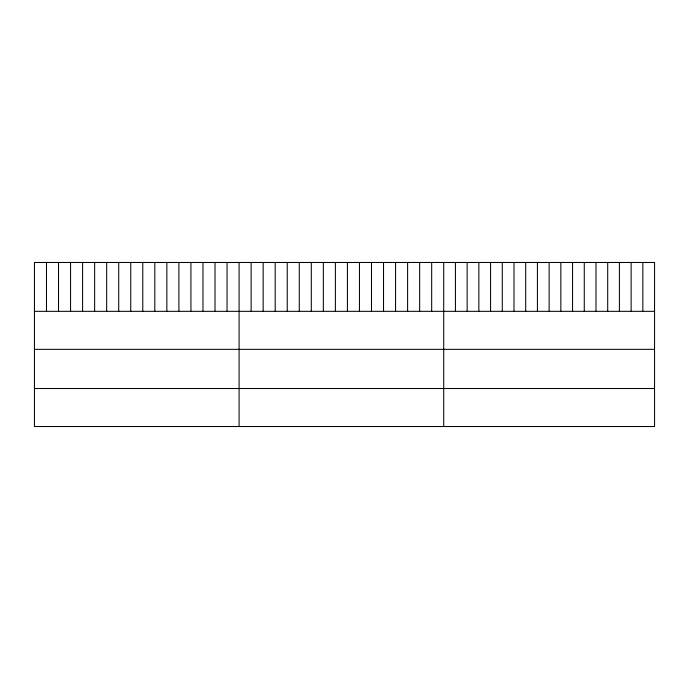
<?xml version="1.0" encoding="UTF-8"?>
<svg xmlns="http://www.w3.org/2000/svg" width="689" height="689" viewBox="0 0 689 689"><rect width="100%" height="100%" fill="white"/><g stroke="black" fill="none" stroke-linecap="round" stroke-linejoin="round"><path stroke-width="1.03" d="M654.55 311.333L654.55 426.525L34.45 426.525L34.45 262.475L654.55 262.475L654.55 311.333L34.45 311.333M34.45 349.349L654.55 349.349M34.45 388.51L654.55 388.51M642.837 262.475L642.837 311.333M631.124 262.475L631.124 311.333M619.411 262.475L619.411 311.333M607.698 262.475L607.698 311.333M595.985 262.475L595.985 311.333M584.272 262.475L584.272 311.333M572.559 262.475L572.559 311.333M560.846 262.475L560.846 311.333M549.133 262.475L549.133 311.333M537.42 262.475L537.42 311.333M525.707 262.475L525.707 311.333M513.994 262.475L513.994 311.333M502.281 262.475L502.281 311.333M490.568 262.475L490.568 311.333M478.855 262.475L478.855 311.333M467.142 262.475L467.142 311.333M455.429 262.475L455.429 311.333M443.716 262.475L443.716 426.525M431.676 262.475L431.676 311.333M419.644 262.475L419.644 311.333M407.604 262.475L407.604 311.333M395.564 262.475L395.564 311.333M383.532 262.475L383.532 311.333M371.492 262.475L371.492 311.333M359.451 262.475L359.451 311.333M347.42 262.475L347.42 311.333M335.379 262.475L335.379 311.333M323.348 262.475L323.348 311.333M311.307 262.475L311.307 311.333M299.267 262.475L299.267 311.333M287.235 262.475L287.235 311.333M275.195 262.475L275.195 311.333M263.155 262.475L263.155 311.333M251.123 262.475L251.123 311.333M239.083 262.475L239.083 426.525M227.043 262.475L227.043 311.333M215.011 262.475L215.011 311.333M202.971 262.475L202.971 311.333M190.931 262.475L190.931 311.333M178.899 262.475L178.899 311.333M166.859 262.475L166.859 311.333M154.818 262.475L154.818 311.333M142.787 262.475L142.787 311.333M130.746 262.475L130.746 311.333M118.715 262.475L118.715 311.333M106.674 262.475L106.674 311.333M94.634 262.475L94.634 311.333M82.602 262.475L82.602 311.333M70.562 262.475L70.562 311.333M58.522 262.475L58.522 311.333M46.49 262.475L46.49 311.333"/></g></svg>
